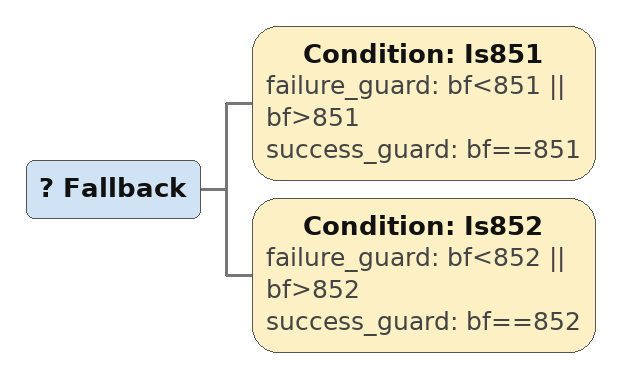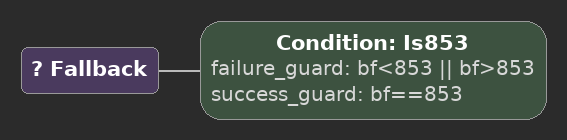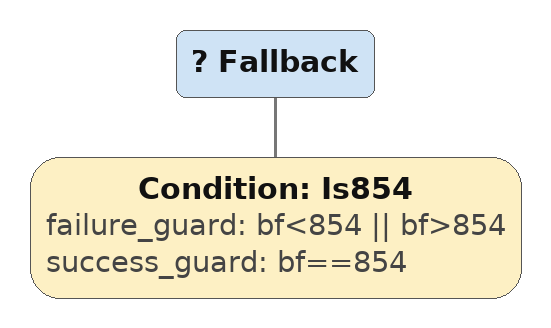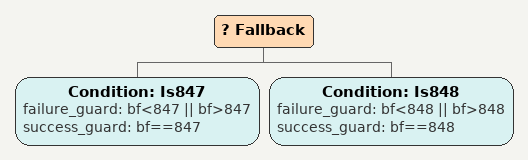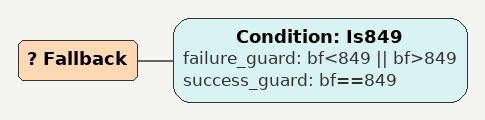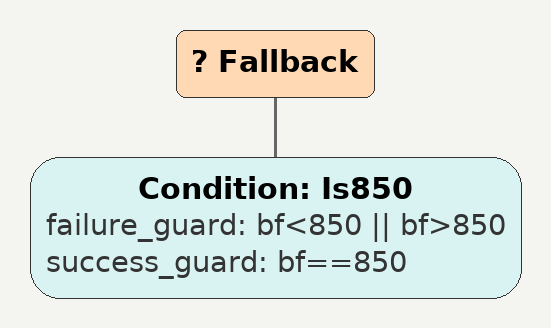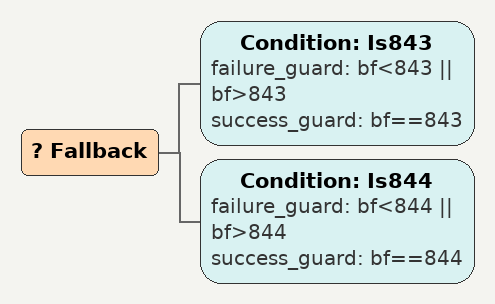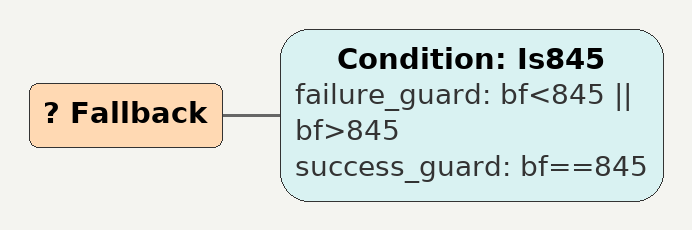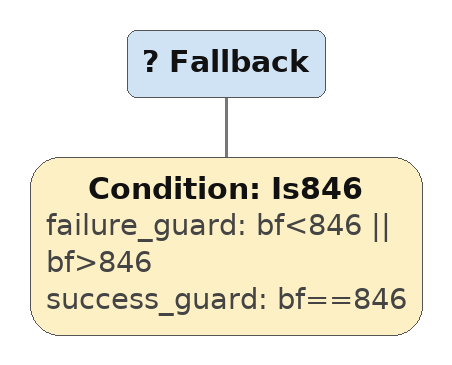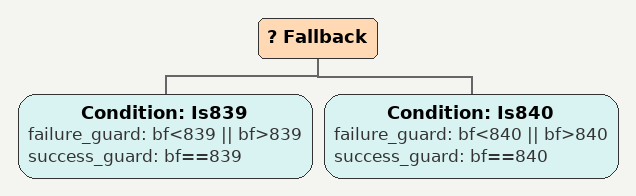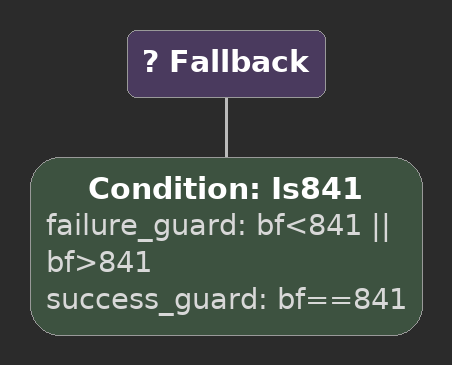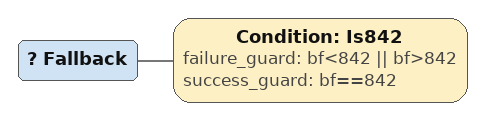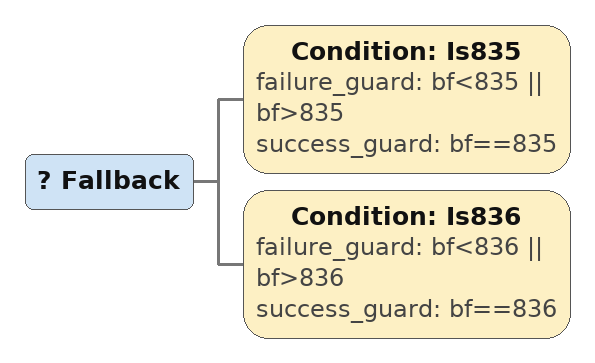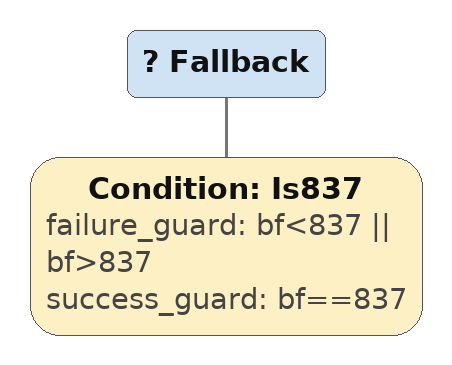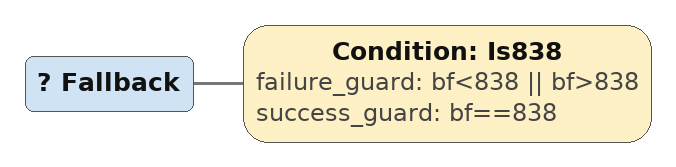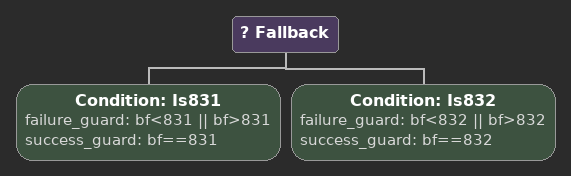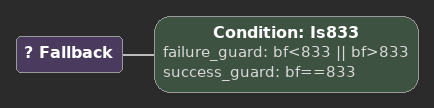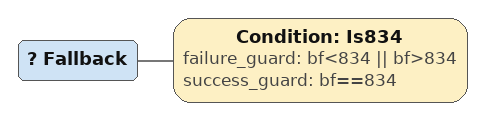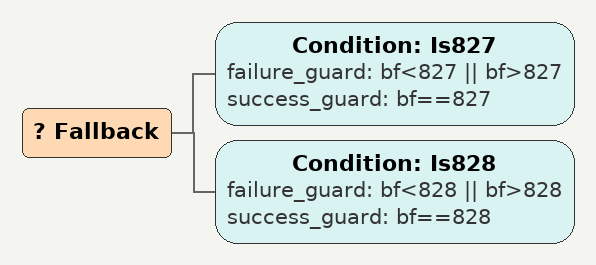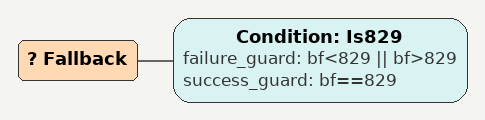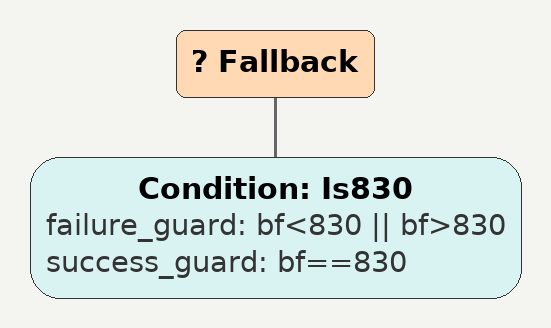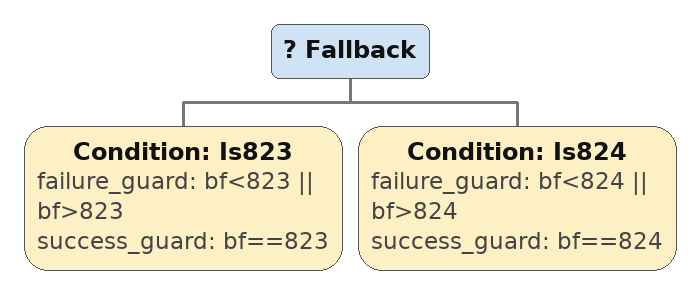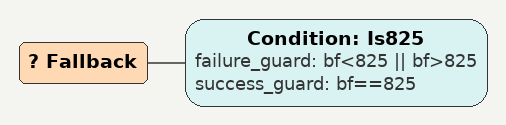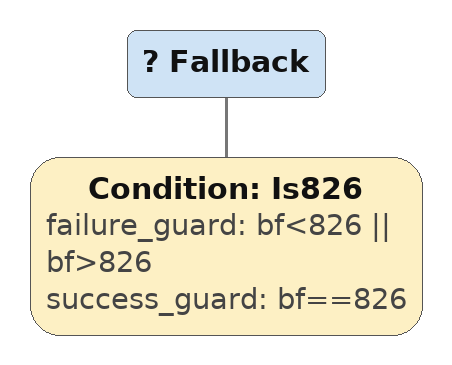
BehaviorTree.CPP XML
<Fallback>
    <Condition ID="Is851" failure_guard="bf&lt;851 || bf>851" success_guard="bf==851"/>
    <Condition ID="Is852" failure_guard="bf&lt;852 || bf>852" success_guard="bf==852"/>
        sequence850
        sequence
        children {
        } end_children
    } end_composite
</Fallback>

<Fallback>
    <Condition ID="Is853" failure_guard="bf&lt;853 || bf>853" success_guard="bf==853"/>
        sequence850
        sequence
        children {
        } end_children
    } end_composite
</Fallback>

<Fallback>
    <Condition ID="Is854" failure_guard="bf&lt;854 || bf>854" success_guard="bf==854"/>
        sequence850
        sequence
        children {
        } end_children
    } end_composite
</Fallback>

<Fallback>
    <Condition ID="Is847" failure_guard="bf&lt;847 || bf>847" success_guard="bf==847"/>
    <Condition ID="Is848" failure_guard="bf&lt;848 || bf>848" success_guard="bf==848"/>
        sequence846
        sequence
        children {
        } end_children
    } end_composite
</Fallback>

<Fallback>
    <Condition ID="Is849" failure_guard="bf&lt;849 || bf>849" success_guard="bf==849"/>
        sequence846
        sequence
        children {
        } end_children
    } end_composite
</Fallback>

<Fallback>
    <Condition ID="Is850" failure_guard="bf&lt;850 || bf>850" success_guard="bf==850"/>
        sequence846
        sequence
        children {
        } end_children
    } end_composite
</Fallback>

<Fallback>
    <Condition ID="Is843" failure_guard="bf&lt;843 || bf>843" success_guard="bf==843"/>
    <Condition ID="Is844" failure_guard="bf&lt;844 || bf>844" success_guard="bf==844"/>
        sequence842
        sequence
        children {
        } end_children
    } end_composite
</Fallback>

<Fallback>
    <Condition ID="Is845" failure_guard="bf&lt;845 || bf>845" success_guard="bf==845"/>
        sequence842
        sequence
        children {
        } end_children
    } end_composite
</Fallback>

<Fallback>
    <Condition ID="Is846" failure_guard="bf&lt;846 || bf>846" success_guard="bf==846"/>
        sequence842
        sequence
        children {
        } end_children
    } end_composite
</Fallback>

<Fallback>
    <Condition ID="Is839" failure_guard="bf&lt;839 || bf>839" success_guard="bf==839"/>
    <Condition ID="Is840" failure_guard="bf&lt;840 || bf>840" success_guard="bf==840"/>
        sequence838
        sequence
        children {
        } end_children
    } end_composite
</Fallback>

<Fallback>
    <Condition ID="Is841" failure_guard="bf&lt;841 || bf>841" success_guard="bf==841"/>
        sequence838
        sequence
        children {
        } end_children
    } end_composite
</Fallback>

<Fallback>
    <Condition ID="Is842" failure_guard="bf&lt;842 || bf>842" success_guard="bf==842"/>
        sequence838
        sequence
        children {
        } end_children
    } end_composite
</Fallback>

<Fallback>
    <Condition ID="Is835" failure_guard="bf&lt;835 || bf>835" success_guard="bf==835"/>
    <Condition ID="Is836" failure_guard="bf&lt;836 || bf>836" success_guard="bf==836"/>
        sequence834
        sequence
        children {
        } end_children
    } end_composite
</Fallback>

<Fallback>
    <Condition ID="Is837" failure_guard="bf&lt;837 || bf>837" success_guard="bf==837"/>
        sequence834
        sequence
        children {
        } end_children
    } end_composite
</Fallback>

<Fallback>
    <Condition ID="Is838" failure_guard="bf&lt;838 || bf>838" success_guard="bf==838"/>
        sequence834
        sequence
        children {
        } end_children
    } end_composite
</Fallback>

<Fallback>
    <Condition ID="Is831" failure_guard="bf&lt;831 || bf>831" success_guard="bf==831"/>
    <Condition ID="Is832" failure_guard="bf&lt;832 || bf>832" success_guard="bf==832"/>
        sequence830
        sequence
        children {
        } end_children
    } end_composite
</Fallback>

<Fallback>
    <Condition ID="Is833" failure_guard="bf&lt;833 || bf>833" success_guard="bf==833"/>
        sequence830
        sequence
        children {
        } end_children
    } end_composite
</Fallback>

<Fallback>
    <Condition ID="Is834" failure_guard="bf&lt;834 || bf>834" success_guard="bf==834"/>
        sequence830
        sequence
        children {
        } end_children
    } end_composite
</Fallback>

<Fallback>
    <Condition ID="Is827" failure_guard="bf&lt;827 || bf>827" success_guard="bf==827"/>
    <Condition ID="Is828" failure_guard="bf&lt;828 || bf>828" success_guard="bf==828"/>
        sequence826
        sequence
        children {
        } end_children
    } end_composite
</Fallback>

<Fallback>
    <Condition ID="Is829" failure_guard="bf&lt;829 || bf>829" success_guard="bf==829"/>
        sequence826
        sequence
        children {
        } end_children
    } end_composite
</Fallback>

<Fallback>
    <Condition ID="Is830" failure_guard="bf&lt;830 || bf>830" success_guard="bf==830"/>
        sequence826
        sequence
        children {
        } end_children
    } end_composite
</Fallback>

<Fallback>
    <Condition ID="Is823" failure_guard="bf&lt;823 || bf>823" success_guard="bf==823"/>
    <Condition ID="Is824" failure_guard="bf&lt;824 || bf>824" success_guard="bf==824"/>
        sequence822
        sequence
        children {
        } end_children
    } end_composite
</Fallback>

<Fallback>
    <Condition ID="Is825" failure_guard="bf&lt;825 || bf>825" success_guard="bf==825"/>
        sequence822
        sequence
        children {
        } end_children
    } end_composite
</Fallback>

<Fallback>
    <Condition ID="Is826" failure_guard="bf&lt;826 || bf>826" success_guard="bf==826"/>
        sequence822
        sequence
        children {
        } end_children
    } end_composite
</Fallback>
